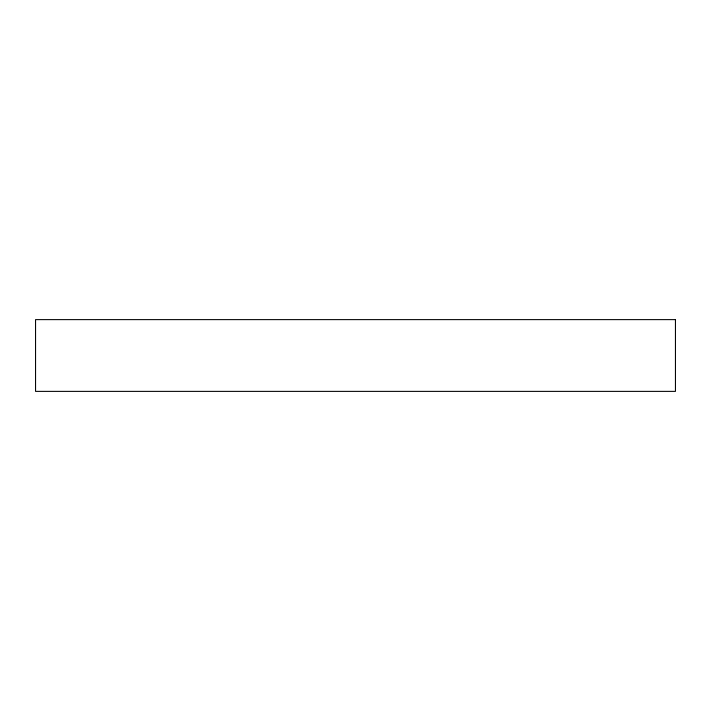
<?xml version="1.0" encoding="UTF-8"?>
<svg xmlns="http://www.w3.org/2000/svg" width="711" height="711" viewBox="0 0 711 711"><rect width="100%" height="100%" fill="white"/><g stroke="black" fill="none" stroke-linecap="round" stroke-linejoin="round"><path stroke-width="1.07" d="M675.45 319.621L35.55 319.621L35.55 391.379L675.45 391.379L675.45 319.621"/></g></svg>
